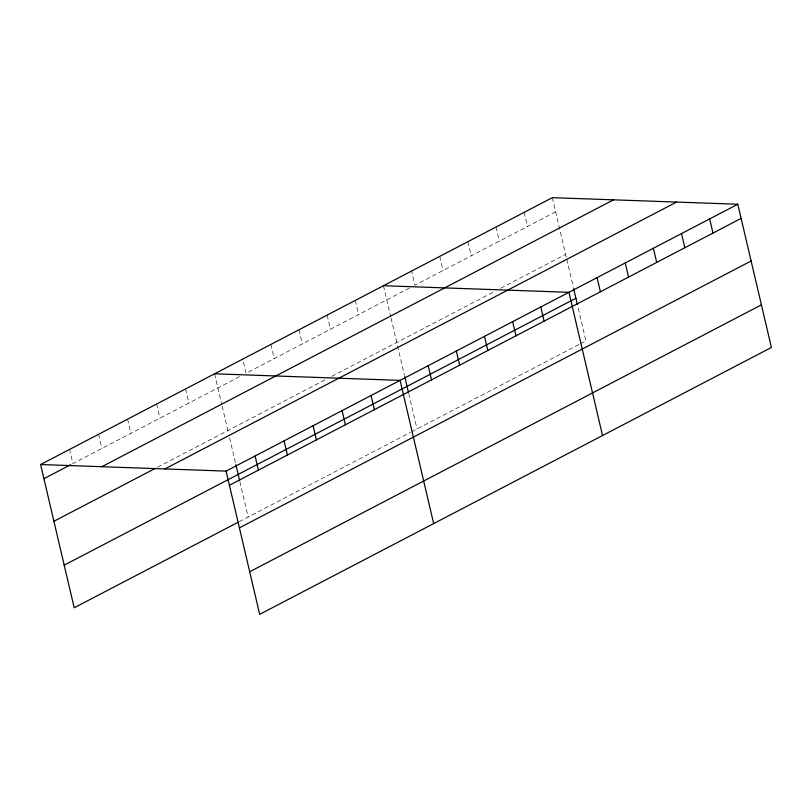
<?xml version="1.0" encoding="UTF-8"?>
<svg xmlns="http://www.w3.org/2000/svg" width="812" height="812" viewBox="0 0 812 812"><rect width="100%" height="100%" fill="white"/><g stroke="black" fill="none" stroke-linecap="round" stroke-linejoin="round"><path stroke-width="0.61" stroke-dasharray="4.06 3.04" d="M239.55 376.656L72.918 463.561L69.599 449.412M409.502 288.016L246.046 373.266L242.727 359.117M555.631 211.81L414.912 285.195L411.593 271.046M157.63 467.184L325.318 379.732M331.803 376.342L495.259 291.102M500.669 288.27L565.619 254.4M239.256 521.68L410.547 432.339M411.633 431.781L579.413 344.268M580.489 343.709L585.909 340.888L577.626 305.586M552.312 197.661L566.482 258.064M566.766 259.282L573.343 287.316M524.166 212.338L527.485 226.487M496.02 227.015L499.339 241.164M467.874 241.692L471.193 255.841M439.739 256.369L443.058 270.518M383.447 285.722L390.765 316.913M391.049 318.131L404.477 375.388M408.761 393.658L417.043 428.949M355.301 300.399L358.62 314.559M327.155 315.086L330.474 329.236M299.019 329.763L302.338 343.912M270.873 344.44L274.192 358.589M214.581 373.794L221.899 404.985M222.183 406.203L228.466 432.979M229.603 437.851L235.612 463.459M239.895 481.729L248.178 517.021M185.583 388.918L188.902 403.067M156.584 404.041L159.903 418.19M127.596 419.165L130.915 433.314M98.597 434.288L101.916 448.437"/><path stroke-width="1.22" d="M40.6 464.535L552.312 197.661L737.803 204.238L771.4 347.465L259.688 614.339L226.091 471.112L40.6 464.535L74.196 607.762L238.139 522.258M43.919 478.684L70.685 464.728M101.815 466.707L613.527 199.833M53.907 521.284L155.396 468.351M164.877 468.94L676.589 202.066M226.091 471.112L737.803 204.238M64.199 565.162L575.911 298.288M229.41 485.261L741.123 218.387M239.408 527.861L751.12 260.987M249.7 571.749L761.412 304.865M383.447 285.722L568.938 292.31L602.534 435.536M214.581 373.794L400.072 380.381L433.669 523.608M709.658 218.915L712.977 233.064M681.522 233.592L684.841 247.741M653.376 248.269L656.695 262.418M625.23 262.956L628.549 277.105M597.084 277.633L600.403 291.782M573.627 288.534L577.342 304.378M540.802 306.987L544.111 321.136M512.656 321.664L515.975 335.813M484.51 336.341L487.829 350.49M456.364 351.017L459.683 365.167M428.218 365.694L431.537 379.843M404.762 376.606L408.477 392.44M371.084 395.505L374.403 409.654M342.085 410.618L345.404 424.777M313.087 425.742L316.406 439.891M284.088 440.865L287.407 455.014M255.09 455.989L258.409 470.138M235.896 464.677L239.611 480.511"/></g></svg>
